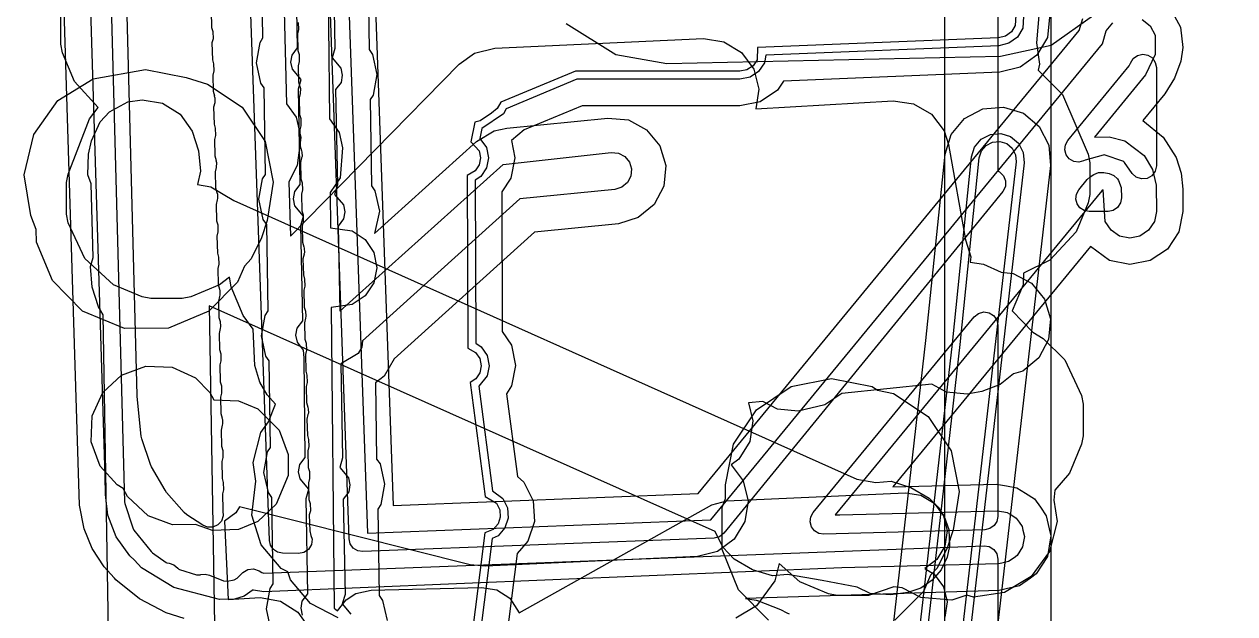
# Model space of a CAD drawing. Header units: metres. Extents: x 17722 to 17999, y 13535 to 15917.
# Drawn here: x 17801.51 to 17847.11, y 15573.16 to 15595.35 of the extents above; entities that cross this region are included whole.
import ezdxf

# ---------------------------------------------------------------- set-up
doc = ezdxf.new("R2010")
doc.units = ezdxf.units.M
doc.layers.add('AI_GREENING_EXCLUSIONS', color=1, linetype='Continuous')
doc.layers.add('AI_GREENING_LAWN', color=82, linetype='Continuous')

msp = doc.modelspace()

# ---------------------------------------------------------------- linework, layer by layer
at = {"layer": 'AI_GREENING_EXCLUSIONS'}
for points in [[(17811.566, 15657.316), (17814.442, 15576.195), (17827.382, 15576.698), (17842.131, 15594.611), (17842.271, 15595.105), (17842.515, 15595.41)], [(17812.6, 15656.37), (17815.406, 15577.234), (17826.895, 15577.68), (17841.253, 15595.118), (17841.383, 15595.566)], [(17812.865, 15605.858), (17813.007, 15591.791), (17813.382, 15591.278), (17813.502, 15590.705), (17813.415, 15589.572), (17813.035, 15589.017), (17813.048, 15587.684), (17813.868, 15587.57), (17814.355, 15587.245), (17814.68, 15586.758), (17814.794, 15586.184), (17814.68, 15585.61), (17814.355, 15585.123), (17813.868, 15584.798), (17813.078, 15584.684), (17813.192, 15573.369), (17813.32, 15573.27), (17813.643, 15573.682), (17814.01, 15573.914), (17814.581, 15574.043), (17818.738, 15574.151), (17819.315, 15574.052), (17819.809, 15573.74), (17820.163, 15573.191), (17827.408, 15577.262), (17827.977, 15577.403), (17834.71, 15577.708), (17835.288, 15577.62), (17835.789, 15577.317), (17836.136, 15576.846), (17836.276, 15576.278), (17836.188, 15575.699), (17835.885, 15575.198), (17835.431, 15574.864), (17835.789, 15574.648), (17836.135, 15574.176), (17836.276, 15573.608), (17836.188, 15573.029)], [(17811.116, 15603.337), (17811.397, 15592.354), (17811.757, 15591.848), (17811.931, 15591.087), (17811.795, 15590.039), (17811.482, 15589.421), (17811.542, 15587.378), (17817.902, 15593.855), (17818.48, 15594.264), (17819.238, 15594.451), (17827.095, 15594.81), (17827.866, 15594.693), (17828.534, 15594.289), (17828.997, 15593.661), (17829.184, 15592.903), (17829.071, 15592.161), (17834.243, 15592.465), (17835.016, 15592.358), (17835.689, 15591.963), (17836.16, 15591.341), (17836.33, 15590.819), (17836.967, 15587.236), (17837.164, 15586.593), (17837.145, 15586.397), (17837.641, 15586.324), (17838.318, 15586.013), (17838.761, 15585.971), (17839.45, 15585.604), (17839.947, 15585.002), (17840.175, 15584.256), (17840.1, 15583.479), (17839.734, 15582.79), (17839.132, 15582.294), (17838.779, 15582.186), (17838.275, 15581.787), (17837.58, 15581.523), (17837.035, 15581.427), (17836.258, 15581.502), (17835.705, 15581.796), (17832.31, 15581.454), (17831.665, 15581.024), (17830.661, 15580.785), (17829.885, 15580.86), (17829.332, 15581.154), (17828.79, 15581.099), (17828.958, 15580.417), (17828.84, 15579.646), (17828.437, 15578.978), (17828.146, 15578.764), (17828.593, 15578.157), (17828.78, 15577.399), (17828.663, 15576.627), (17828.259, 15575.959), (17827.631, 15575.497), (17826.873, 15575.31), (17818.889, 15574.945), (17818.313, 15575.003), (17809.619, 15577.178), (17809.487, 15576.962), (17809.052, 15576.646), (17809.191, 15573.694), (17810.397, 15573.766), (17811.166, 15573.634), (17811.826, 15573.217), (17812.276, 15572.58)], [(17840.185, 15599.75), (17840.185, 15565.723), (17843.793, 15565.588), (17844.552, 15565.407), (17845.111, 15565.025), (17845.554, 15564.382), (17845.718, 15563.619), (17845.766, 15560.455), (17845.625, 15559.688), (17845.205, 15559.036), (17844.564, 15558.591), (17843.802, 15558.425), (17831.207, 15558.201), (17824.481, 15557.902), (17825.719, 15516.121), (17844.423, 15516.728), (17845.191, 15516.588), (17845.847, 15516.165), (17846.278, 15515.553), (17846.455, 15514.793), (17847.112, 15475.226)], [(17810.808, 15572.579), (17810.641, 15573.342), (17810.779, 15574.11), (17810.889, 15574.281), (17810.84, 15577.534), (17810.712, 15577.719), (17810.545, 15578.481), (17810.683, 15579.249), (17810.793, 15579.42), (17810.744, 15582.673), (17810.616, 15582.858), (17810.449, 15583.621), (17810.587, 15584.389), (17810.697, 15584.559), (17810.648, 15587.813), (17810.52, 15587.998), (17810.353, 15588.76), (17810.491, 15589.528), (17810.601, 15589.699), (17810.552, 15592.952), (17810.423, 15593.137), (17810.257, 15593.899), (17810.395, 15594.667), (17810.504, 15594.838), (17810.456, 15598.091)], [(17811.999, 15573.099), (17811.941, 15573.366), (17811.989, 15573.635), (17812.196, 15573.906), (17812.129, 15577.496), (17812.231, 15577.849), (17811.903, 15578.239), (17811.845, 15578.505), (17811.893, 15578.774), (17812.1, 15579.045), (17812.062, 15582.795), (17812.037, 15583.082), (17811.807, 15583.378), (17811.749, 15583.645), (17811.797, 15583.914), (17812.004, 15584.185), (17811.937, 15587.774), (17812.039, 15588.127), (17811.711, 15588.517), (17811.653, 15588.784), (17811.701, 15589.053), (17811.908, 15589.324), (17811.841, 15592.914), (17811.943, 15593.267), (17811.615, 15593.657), (17811.557, 15593.924), (17811.605, 15594.192), (17811.812, 15594.463), (17811.745, 15598.053)], [(17813.145, 15598.029), (17813.212, 15594.44), (17813.11, 15594.087), (17813.438, 15593.697), (17813.496, 15593.43), (17813.448, 15593.161), (17813.241, 15592.89), (17813.308, 15589.3), (17813.206, 15588.947), (17813.534, 15588.557), (17813.592, 15588.29), (17813.544, 15588.022), (17813.337, 15587.75), (17813.397, 15584.543), (17819.556, 15590.065), (17823.623, 15590.528), (17823.895, 15590.502), (17824.136, 15590.374), (17824.31, 15590.163), (17824.39, 15589.902), (17824.364, 15589.63), (17824.235, 15589.389), (17824.025, 15589.215), (17823.764, 15589.135), (17820.186, 15588.775), (17814.257, 15583.433), (17814.226, 15583.191), (17814.09, 15582.954), (17813.434, 15582.567), (17813.501, 15579.022), (17813.398, 15578.668), (17813.726, 15578.278), (17813.784, 15578.012), (17813.736, 15577.743), (17813.53, 15577.472), (17813.597, 15573.882), (17813.494, 15573.529), (17813.822, 15573.139)], [(17814.453, 15597.654), (17814.501, 15594.401), (17814.63, 15594.216), (17814.796, 15593.454), (17814.658, 15592.686), (17814.549, 15592.515), (17814.597, 15589.262), (17814.726, 15589.077), (17814.892, 15588.315), (17814.707, 15587.473), (17818.549, 15590.934), (17819.22, 15591.334), (17819.687, 15591.438), (17823.493, 15591.821), (17824.27, 15591.747), (17824.959, 15591.38), (17825.455, 15590.778), (17825.683, 15590.032), (17825.609, 15589.255), (17825.242, 15588.566), (17824.64, 15588.07), (17823.894, 15587.842), (17820.74, 15587.524), (17815.445, 15582.754), (17815.071, 15582.101), (17814.748, 15581.85), (17814.789, 15578.983), (17814.918, 15578.798), (17815.084, 15578.036), (17814.946, 15577.268), (17814.837, 15577.097), (17814.885, 15573.844), (17815.014, 15573.659), (17815.18, 15572.897)], [(17821.78, 15513.992), (17820.424, 15559.754), (17820.543, 15560.496), (17820.947, 15561.163), (17821.603, 15561.637), (17822.334, 15561.811), (17830.417, 15562.17), (17830.451, 15563.184), (17830.86, 15564.066), (17831.559, 15564.713), (17832.476, 15565.054), (17833.462, 15565.015), (17834.344, 15564.606), (17834.991, 15563.907), (17835.293, 15563.184), (17835.332, 15562.275), (17836.889, 15562.303), (17836.719, 15562.436), (17836.337, 15563.031), (17836.185, 15563.796), (17836.185, 15597.75)], [(17807.541, 15572.984), (17806.858, 15573.194), (17805.851, 15573.715), (17804.963, 15574.434), (17804.915, 15574.493), (17804.902, 15574.504), (17804.523, 15574.926), (17804.075, 15575.618), (17803.773, 15576.355), (17803.593, 15577.242), (17802.994, 15596.697)], [(17843.619, 15595.532), (17843.923, 15595.288), (17844.111, 15594.946), (17844.11, 15594.217), (17843.754, 15593.442), (17841.832, 15591.102), (17842.381, 15591.119), (17842.974, 15590.957), (17843.697, 15590.406), (17844.006, 15589.889), (17844.146, 15589.292), (17844.158, 15588.302), (17844.082, 15587.919), (17843.865, 15587.595), (17843.541, 15587.378), (17843.158, 15587.302), (17842.775, 15587.378), (17842.451, 15587.595), (17842.234, 15587.919), (17842.15, 15589.114), (17842.109, 15589.078), (17832.065, 15576.879), (17832.065, 15576.879), (17832.233, 15576.886), (17838.16, 15577.035), (17838.16, 15577.035), (17838.16, 15577.035), (17838.41, 15576.992), (17838.544, 15576.969), (17838.544, 15576.969), (17838.544, 15576.969), (17838.709, 15576.864), (17838.874, 15576.76), (17838.874, 15576.76), (17838.874, 15576.76), (17838.987, 15576.601), (17839.099, 15576.441), (17839.099, 15576.441), (17839.099, 15576.441), (17839.129, 15576.308), (17839.185, 15576.061), (17839.185, 15576.061), (17839.185, 15576.061), (17839.141, 15575.81), (17839.118, 15575.676), (17839.118, 15575.676), (17839.118, 15575.676), (17839.014, 15575.511), (17838.91, 15575.346), (17838.91, 15575.346), (17838.91, 15575.346), (17838.798, 15575.268), (17838.591, 15575.121), (17838.591, 15575.121), (17838.591, 15575.121), (17838.343, 15575.066), (17838.21, 15575.036), (17838.21, 15575.036), (17838.21, 15575.036), (17832.305, 15574.887), (17810.54, 15573.988), (17810.153, 15574.043), (17810.138, 15574.052), (17809.803, 15573.824), (17809.432, 15573.704), (17808.875, 15573.696), (17807.152, 15574.15), (17805.931, 15574.886), (17805.673, 15575.18), (17805.487, 15575.335), (17804.977, 15576.049), (17804.666, 15576.869), (17804.57, 15577.647), (17804.564, 15578.326), (17803.994, 15596.721)], [(17838.885, 15596.078), (17838.842, 15595.303), (17838.7, 15595.07), (17838.479, 15594.909), (17838.214, 15594.845), (17829.132, 15594.471), (17829.117, 15594.014), (17828.965, 15593.786), (17828.738, 15593.635), (17828.47, 15593.581), (17822.274, 15593.581), (17819.461, 15592.413), (17819.332, 15592.175), (17819.119, 15592.003), (17818.691, 15591.711), (17818.493, 15591.671), (17818.338, 15590.921), (17818.645, 15590.592), (17818.699, 15590.324), (17818.647, 15590.056), (17818.496, 15589.828), (17818.201, 15589.662), (17818.222, 15583.153), (17818.517, 15582.989), (17818.67, 15582.763), (17818.724, 15582.495), (17818.672, 15582.227), (17818.521, 15581.999), (17818.313, 15581.86), (17818.88, 15577.567), (17819.305, 15577.315), (17819.427, 15577.071), (17819.447, 15576.798), (17819.36, 15576.539), (17819.181, 15576.333), (17818.868, 15576.206), (17817.948, 15568.936)], [(17839.184, 15596.089), (17839.124, 15595.2), (17838.921, 15594.867), (17838.605, 15594.637), (17838.226, 15594.545), (17829.451, 15594.184), (17829.394, 15593.899), (17829.177, 15593.574), (17828.853, 15593.358), (17828.47, 15593.281), (17822.333, 15593.281), (17819.665, 15592.173), (17819.562, 15591.983), (17818.748, 15591.422), (17818.671, 15591.052), (17818.922, 15590.707), (17818.999, 15590.325), (17818.924, 15589.942), (17818.708, 15589.617), (17818.502, 15589.478), (17818.521, 15583.34), (17818.729, 15583.202), (17818.947, 15582.878), (17819.024, 15582.496), (17818.949, 15582.113), (17818.634, 15581.721), (17819.154, 15577.786), (17819.542, 15577.499), (17819.717, 15577.15), (17819.744, 15576.761), (17819.621, 15576.391), (17819.365, 15576.096), (17819.142, 15575.985), (17818.247, 15568.905)], [(17840.184, 15596.126), (17840.063, 15594.856), (17839.656, 15594.19), (17839.026, 15593.73), (17838.267, 15593.546), (17830.114, 15593.21), (17829.884, 15592.867), (17829.235, 15592.434), (17828.47, 15592.281), (17822.533, 15592.281), (17820.347, 15591.373), (17819.869, 15590.97), (17819.999, 15590.328), (17819.849, 15589.562), (17819.503, 15589.041), (17819.52, 15583.783), (17819.869, 15583.264), (17820.024, 15582.499), (17819.874, 15581.733), (17819.68, 15581.441), (17820.092, 15578.32), (17820.332, 15578.112), (17820.681, 15577.414), (17820.736, 15576.635), (17820.489, 15575.895), (17820.079, 15575.422), (17819.242, 15568.801)], [(17844.689, 15595.931), (17845.065, 15595.247), (17845.151, 15594.472), (17845.077, 15593.961), (17844.846, 15593.317), (17844.474, 15592.737), (17843.645, 15591.73), (17844.419, 15591.098), (17844.901, 15590.334), (17845.086, 15589.751), (17845.158, 15589.138), (17845.158, 15588.302), (17845.006, 15587.537), (17844.572, 15586.888), (17843.923, 15586.454), (17843.158, 15586.302), (17842.393, 15586.454), (17841.68, 15586.984), (17834.231, 15577.937), (17838.135, 15578.035), (17838.519, 15577.968), (17838.904, 15577.902), (17838.904, 15577.902), (17838.904, 15577.902), (17839.233, 15577.693), (17839.563, 15577.485), (17839.563, 15577.485), (17839.563, 15577.485), (17839.788, 15577.166), (17840.013, 15576.847), (17840.013, 15576.847), (17840.013, 15576.847), (17840.125, 15576.351), (17840.184, 15576.086), (17840.184, 15576.086), (17840.184, 15576.086), (17840.118, 15575.701), (17840.051, 15575.317), (17840.051, 15575.317), (17840.051, 15575.317), (17839.843, 15574.987), (17839.634, 15574.657), (17839.634, 15574.657), (17839.634, 15574.657), (17839.412, 15574.5), (17838.997, 15574.208), (17838.997, 15574.208), (17838.997, 15574.208), (17838.501, 15574.096), (17838.235, 15574.036), (17838.235, 15574.036), (17838.235, 15574.036), (17828.684, 15573.733), (17829.083, 15573.67), (17829.123, 15573.654), (17829.132, 15573.652), (17830, 15573.312), (17830.236, 15573.187), (17830.323, 15573.15)], [(17813.334, 15573.002), (17812.295, 15573.541), (17811.541, 15574.436), (17811.449, 15574.729), (17811.195, 15574.861), (17810.441, 15575.757), (17810.088, 15576.873), (17810.242, 15578.143), (17810.138, 15578.849), (17810.423, 15579.984), (17810.721, 15580.386), (17810.977, 15581.045), (17810.659, 15581.396), (17810.394, 15581.875), (17810.195, 15582.508), (17810.135, 15583.869), (17809.761, 15584.381), (17809.308, 15585.465), (17809.243, 15585.826), (17808.874, 15585.544), (17807.791, 15585.091), (17807.469, 15585.025), (17806.281, 15585.025), (17805.959, 15585.091), (17804.875, 15585.544), (17803.802, 15586.532), (17803.171, 15587.878), (17803.106, 15588.201), (17803.106, 15589.388), (17803.171, 15589.711), (17803.968, 15591.796), (17804.301, 15592.216), (17803.406, 15593.197), (17802.953, 15594.28), (17802.888, 15594.602), (17802.888, 15595.79)], [(17841.796, 15595.675), (17840.198, 15594.557), (17838.293, 15594.135), (17825.717, 15593.863), (17823.795, 15594.202), (17821.922, 15595.369)], [(17839.746, 15595.832), (17839.642, 15594.658), (17839.76, 15593.855), (17839.702, 15593.625), (17840.618, 15592.713), (17841.587, 15590.456), (17841.652, 15590.134), (17841.652, 15588.946), (17841.587, 15588.624), (17841.134, 15587.541), (17840.146, 15586.467), (17839.158, 15585.986), (17839.141, 15585.543), (17838.729, 15584.557), (17839.511, 15583.753), (17839.894, 15583.525), (17840.705, 15582.715), (17841.335, 15581.368), (17841.4, 15581.045), (17841.4, 15579.858), (17841.335, 15579.536), (17840.882, 15578.452), (17840.336, 15577.804), (17840.302, 15577.437), (17840.42, 15576.634), (17840.135, 15575.499), (17839.437, 15574.559), (17838.433, 15573.958), (17837.275, 15573.787), (17837.02, 15573.851), (17836.453, 15573.672), (17835.287, 15573.772), (17834.581, 15574.138), (17834.264, 15574.165), (17833.319, 15573.839), (17832.132, 15573.839), (17831.81, 15573.904), (17830.726, 15574.357), (17829.954, 15575.044), (17829.791, 15574.398), (17829.094, 15573.459), (17828.312, 15572.991)], [(17805.249, 15539.042), (17804.485, 15584.413), (17804.307, 15584.709), (17804.073, 15585.45), (17804.005, 15586.227), (17804.114, 15586.575), (17804.039, 15589.34), (17803.911, 15589.679), (17803.936, 15590.459), (17804.053, 15590.964), (17804.375, 15591.675), (17804.731, 15592.057), (17805.419, 15592.425), (17805.954, 15592.511), (17806.723, 15592.381), (17807.384, 15591.967), (17807.836, 15591.331), (17808.076, 15590.591), (17808.15, 15589.815), (17808.047, 15589.323), (17808.537, 15589.229), (17809.404, 15588.718), (17832.877, 15578.229), (17833.595, 15578.096), (17834.164, 15578.145), (17834.908, 15577.909), (17835.594, 15577.507), (17835.943, 15577.166), (17836.165, 15576.814), (17836.338, 15576.332), (17836.37, 15575.696), (17836.282, 15575.288), (17836.056, 15574.816), (17835.716, 15574.42), (17835.286, 15574.126), (17834.792, 15573.952), (17834.155, 15573.867), (17833.376, 15573.915), (17832.885, 15574.155), (17831.564, 15574.404), (17830.264, 15574.636), (17829.697, 15574.583), (17828.951, 15574.813), (17828.261, 15575.212), (17827.822, 15575.666), (17827.545, 15576.253), (17808.48, 15584.751), (17809.263, 15538.226)], [(17805.249, 15539.042), (17804.485, 15584.413), (17804.307, 15584.709), (17804.073, 15585.45), (17804.005, 15586.227), (17804.114, 15586.575), (17804.039, 15589.34), (17803.911, 15589.679), (17803.936, 15590.459), (17804.053, 15590.964), (17804.375, 15591.675), (17804.731, 15592.057), (17805.419, 15592.425), (17805.954, 15592.511), (17806.723, 15592.381), (17807.384, 15591.967), (17807.836, 15591.331), (17808.076, 15590.591), (17808.15, 15589.815), (17808.047, 15589.323), (17808.537, 15589.229), (17809.404, 15588.718), (17832.877, 15578.229), (17833.595, 15578.096), (17834.164, 15578.145), (17834.908, 15577.909), (17835.594, 15577.507), (17835.943, 15577.166), (17836.165, 15576.814), (17836.338, 15576.332), (17836.37, 15575.696), (17836.282, 15575.288), (17836.056, 15574.816), (17835.716, 15574.42), (17835.286, 15574.126), (17834.792, 15573.952), (17834.155, 15573.867), (17833.376, 15573.915), (17832.885, 15574.155), (17831.564, 15574.404), (17830.264, 15574.636), (17829.697, 15574.583), (17828.951, 15574.813), (17828.261, 15575.212), (17827.822, 15575.666), (17827.545, 15576.253), (17808.48, 15584.751), (17809.263, 15538.226)], [(17833.876, 15569.422), (17835.48, 15583.439), (17836.197, 15590.463), (17836.431, 15591.207), (17836.933, 15591.805), (17837.625, 15592.165), (17838.402, 15592.233), (17839.147, 15591.999), (17839.744, 15591.498), (17840.105, 15590.805), (17840.173, 15590.028), (17837.751, 15568.978)], [(17834.87, 15569.308), (17836.474, 15583.331), (17837.191, 15590.354), (17837.308, 15590.726), (17837.559, 15591.025), (17837.905, 15591.205), (17838.294, 15591.239), (17838.666, 15591.122), (17838.965, 15590.871), (17839.145, 15590.525), (17839.179, 15590.137), (17836.758, 15569.092)], [(17835.168, 15569.274), (17836.772, 15583.298), (17837.489, 15590.321), (17837.571, 15590.582), (17837.747, 15590.791), (17837.989, 15590.917), (17838.261, 15590.941), (17838.522, 15590.859), (17838.731, 15590.684), (17838.857, 15590.441), (17838.881, 15590.169), (17836.46, 15569.126)], [(17829.546, 15572.913), (17828.423, 15574.057), (17827.803, 15575.579), (17827.803, 15577.163), (17827.927, 15577.499), (17827.927, 15578.012), (17828.231, 15579.543), (17829.099, 15580.84), (17830.396, 15581.708), (17830.396, 15581.708), (17831.927, 15582.012), (17833.458, 15581.708), (17833.657, 15581.574), (17834.26, 15581.455), (17835.557, 15580.587), (17836.425, 15579.29), (17836.729, 15577.759), (17836.508, 15576.318), (17836.296, 15575.663), (17835.903, 15574.873), (17835.654, 15574.606), (17835.382, 15573.993), (17834.302, 15572.913)]]:
    msp.add_lwpolyline(points, dxfattribs=at)
for points in [[(17804.108, 15593.297), (17806.087, 15593.654), (17807.618, 15593.35), (17808.42, 15593.097), (17809.717, 15592.229), (17810.585, 15590.932), (17810.889, 15589.401), (17810.668, 15587.96), (17810.456, 15587.305), (17810.063, 15586.515), (17809.814, 15586.248), (17809.542, 15585.635), (17808.462, 15584.555), (17806.953, 15583.908), (17805.292, 15583.892), (17803.706, 15584.555), (17802.583, 15585.699), (17801.979, 15587.144), (17801.963, 15587.62), (17801.765, 15588.148), (17801.514, 15589.688), (17801.87, 15591.207), (17802.782, 15592.475), (17804.108, 15593.297)], [(17804.072, 15580.611), (17804.481, 15581.493), (17805.18, 15582.14), (17806.097, 15582.481), (17807.083, 15582.442), (17807.965, 15582.033), (17808.505, 15581.493), (17808.661, 15581.215), (17809.586, 15581.176), (17810.309, 15580.874), (17811.115, 15580.068), (17811.456, 15579.151), (17811.456, 15578.359), (17811.008, 15577.283), (17810.309, 15576.636), (17809.586, 15576.334), (17808.6, 15576.295), (17807.966, 15576.518), (17807.105, 15576.504), (17806.188, 15576.845), (17805.407, 15577.569), (17805.237, 15577.878), (17805.021, 15578.009), (17804.374, 15578.708), (17804.033, 15579.625), (17804.072, 15580.611)]]:
    msp.add_lwpolyline(points, close=True, dxfattribs=at)
at = {"layer": 'AI_GREENING_LAWN'}
for points in [[(17838.185, 15598.323), (17838.185, 15589.87), (17838.194, 15589.825), (17838.248, 15589.793), (17838.401, 15589.646), (17838.48, 15589.45), (17838.471, 15589.238), (17838.374, 15589.05), (17827.865, 15576.185), (17827.701, 15576.054), (17827.497, 15576.002), (17814.268, 15575.498), (17814.075, 15575.529), (17813.908, 15575.632), (17813.794, 15575.79), (17813.749, 15575.98), (17810.859, 15657.486)], [(17803.252, 15653.156), (17805.289, 15577.372), (17805.301, 15577.302), (17805.599, 15576.387), (17805.642, 15576.307), (17806.299, 15575.496), (17806.349, 15575.449), (17806.857, 15575.092), (17806.891, 15575.075), (17806.968, 15575.065), (17807.155, 15575), (17807.302, 15574.867), (17807.307, 15574.861), (17807.334, 15574.834), (17807.368, 15574.818), (17808.001, 15574.623), (17808.14, 15574.621), (17808.169, 15574.629), (17808.332, 15574.647), (17808.492, 15574.612), (17809.017, 15574.399), (17809.156, 15574.386), (17809.417, 15574.437), (17809.54, 15574.502), (17809.75, 15574.706), (17809.938, 15574.821), (17810.156, 15574.845), (17810.364, 15574.772), (17810.468, 15574.707), (17810.501, 15574.693), (17810.537, 15574.689), (17837.666, 15575.716), (17837.863, 15575.683), (17838.032, 15575.576), (17838.145, 15575.412), (17838.185, 15575.216), (17838.185, 15564.089)], [(17808.554, 15595.842), (17808.571, 15595.229), (17808.618, 15595.076), (17808.625, 15594.808), (17808.586, 15594.652), (17808.602, 15594.017), (17808.649, 15593.863), (17808.656, 15593.595), (17808.617, 15593.439), (17808.631, 15592.827), (17808.68, 15592.651), (17808.674, 15592.649), (17808.698, 15592.577), (17808.688, 15592.387), (17808.648, 15592.226), (17808.664, 15591.59), (17808.711, 15591.437), (17808.718, 15591.169), (17808.679, 15591.013), (17808.693, 15590.401), (17808.742, 15590.225), (17808.736, 15590.223), (17808.76, 15590.15), (17808.75, 15589.961), (17808.71, 15589.8), (17808.724, 15589.188), (17808.773, 15589.012), (17808.771, 15589.011), (17808.79, 15588.959), (17808.794, 15588.795), (17808.777, 15588.742), (17808.78, 15588.742), (17808.74, 15588.564), (17808.757, 15587.951), (17808.804, 15587.798), (17808.811, 15587.53), (17808.772, 15587.374), (17808.788, 15586.738), (17808.835, 15586.585), (17808.842, 15586.316), (17808.803, 15586.161), (17808.817, 15585.549), (17808.866, 15585.373), (17808.864, 15585.372), (17808.883, 15585.32), (17808.887, 15585.156), (17808.87, 15585.102), (17808.873, 15585.101), (17808.833, 15584.925), (17808.846, 15584.314), (17808.894, 15584.155), (17808.913, 15583.966), (17808.892, 15583.892), (17808.898, 15583.891), (17808.857, 15583.713), (17808.87, 15583.1), (17808.916, 15582.947), (17808.922, 15582.679), (17808.882, 15582.523), (17808.894, 15581.887), (17808.941, 15581.733), (17808.946, 15581.465), (17808.906, 15581.31), (17808.917, 15580.698), (17808.965, 15580.521), (17808.962, 15580.521), (17808.981, 15580.468), (17808.984, 15580.305), (17808.968, 15580.252), (17808.97, 15580.251), (17808.929, 15580.073), (17808.942, 15579.461), (17808.989, 15579.307), (17808.994, 15579.039), (17808.954, 15578.884), (17808.967, 15578.248), (17809.013, 15578.094), (17809.018, 15577.826), (17808.978, 15577.671), (17808.989, 15577.058), (17808.995, 15577.037), (17809.007, 15576.837), (17808.941, 15576.648), (17808.805, 15576.5), (17808.623, 15576.418), (17808.422, 15576.414), (17808.236, 15576.488), (17807.644, 15576.88), (17807.544, 15576.967), (17806.876, 15577.728), (17806.818, 15577.808), (17806.309, 15578.69), (17806.269, 15578.779), (17805.943, 15579.737), (17805.92, 15579.847), (17805.766, 15581.342), (17805.764, 15581.38), (17804.11, 15644.391)], [(17811.837, 15595.421), (17811.844, 15595.153), (17811.804, 15594.997), (17811.82, 15594.367), (17811.867, 15594.213), (17811.873, 15593.945), (17811.834, 15593.79), (17811.848, 15593.183), (17811.897, 15593.007), (17811.891, 15593.005), (17811.915, 15592.932), (17811.905, 15592.743), (17811.864, 15592.582), (17811.88, 15591.951), (17811.927, 15591.798), (17811.933, 15591.53), (17811.894, 15591.374), (17811.908, 15590.767), (17811.956, 15590.591), (17811.954, 15590.59), (17811.973, 15590.538), (17811.977, 15590.375), (17811.961, 15590.322), (17811.963, 15590.321), (17811.923, 15590.143), (17811.939, 15589.536), (17811.986, 15589.382), (17811.993, 15589.114), (17811.954, 15588.959), (17811.969, 15588.328), (17812.016, 15588.174), (17812.023, 15587.906), (17811.983, 15587.751), (17811.997, 15587.144), (17812.046, 15586.968), (17812.044, 15586.967), (17812.063, 15586.915), (17812.067, 15586.751), (17812.05, 15586.698), (17812.053, 15586.698), (17812.013, 15586.52), (17812.029, 15585.912), (17812.076, 15585.759), (17812.082, 15585.491), (17812.043, 15585.335), (17812.059, 15584.705), (17812.107, 15584.546), (17812.127, 15584.357), (17812.106, 15584.284), (17812.112, 15584.282), (17812.072, 15584.104), (17812.089, 15583.497), (17812.135, 15583.344), (17812.142, 15583.075), (17812.103, 15582.92), (17812.118, 15582.289), (17812.165, 15582.135), (17812.172, 15581.867), (17812.133, 15581.712), (17812.146, 15581.105), (17812.195, 15580.929), (17812.193, 15580.928), (17812.212, 15580.876), (17812.216, 15580.712), (17812.199, 15580.659), (17812.202, 15580.659), (17812.162, 15580.481), (17812.178, 15579.873), (17812.225, 15579.72), (17812.232, 15579.452), (17812.192, 15579.296), (17812.208, 15578.666), (17812.255, 15578.512), (17812.261, 15578.244), (17812.222, 15578.088), (17812.238, 15577.458), (17812.285, 15577.304), (17812.291, 15577.036), (17812.252, 15576.881), (17812.266, 15576.274), (17812.315, 15576.097), (17812.314, 15576.097), (17812.355, 15575.969), (17812.331, 15575.761), (17812.223, 15575.581), (17812.052, 15575.461), (17811.846, 15575.421), (17811.238, 15575.435), (17811.054, 15575.475), (17810.898, 15575.579), (17810.791, 15575.734), (17810.749, 15575.917), (17809.206, 15619.451)]]:
    msp.add_lwpolyline(points, dxfattribs=at)
for points in [[(17843.134, 15593.784), (17843.176, 15593.859), (17843.186, 15593.888), (17843.288, 15594.059), (17843.449, 15594.177), (17843.642, 15594.222), (17843.838, 15594.189), (17844.006, 15594.082), (17844.118, 15593.917), (17844.158, 15593.722), (17844.158, 15590.022), (17844.114, 15589.818), (17843.991, 15589.649), (17843.809, 15589.546), (17843.601, 15589.526), (17843.403, 15589.592), (17843.249, 15589.734), (17842.959, 15590.147), (17842.933, 15590.174), (17842.9, 15590.191), (17842.224, 15590.425), (17842.188, 15590.431), (17842.151, 15590.427), (17841.477, 15590.232), (17841.417, 15590.205), (17841.232, 15590.16), (17841.043, 15590.188), (17840.878, 15590.284), (17840.761, 15590.436), (17840.71, 15590.62), (17840.732, 15590.809), (17840.823, 15590.977), (17843.134, 15593.784)], [(17841.802, 15589.697), (17841.981, 15589.77), (17842.174, 15589.77), (17842.385, 15589.729), (17842.561, 15589.658), (17842.698, 15589.526), (17842.736, 15589.472), (17842.826, 15589.202), (17842.84, 15588.819), (17842.807, 15588.623), (17842.7, 15588.455), (17842.536, 15588.342), (17842.34, 15588.302), (17841.622, 15588.302), (17841.438, 15588.337), (17841.28, 15588.437), (17841.17, 15588.588), (17841.123, 15588.77), (17841.146, 15588.955), (17841.236, 15589.12), (17841.555, 15589.507), (17841.665, 15589.606), (17841.802, 15589.697)], [(17838.043, 15576.473), (17837.886, 15576.363), (17837.699, 15576.321), (17831.631, 15576.15), (17831.444, 15576.181), (17831.282, 15576.279), (17831.168, 15576.43), (17831.118, 15576.613), (17831.141, 15576.802), (17831.231, 15576.968), (17837.299, 15584.338), (17837.457, 15584.465), (17837.653, 15584.519), (17837.854, 15584.491), (17838.027, 15584.385), (17838.144, 15584.219), (17838.185, 15584.02), (17838.185, 15576.821), (17838.148, 15576.633), (17838.043, 15576.473)]]:
    msp.add_lwpolyline(points, close=True, dxfattribs=at)

doc.saveas('drawing.dxf')
